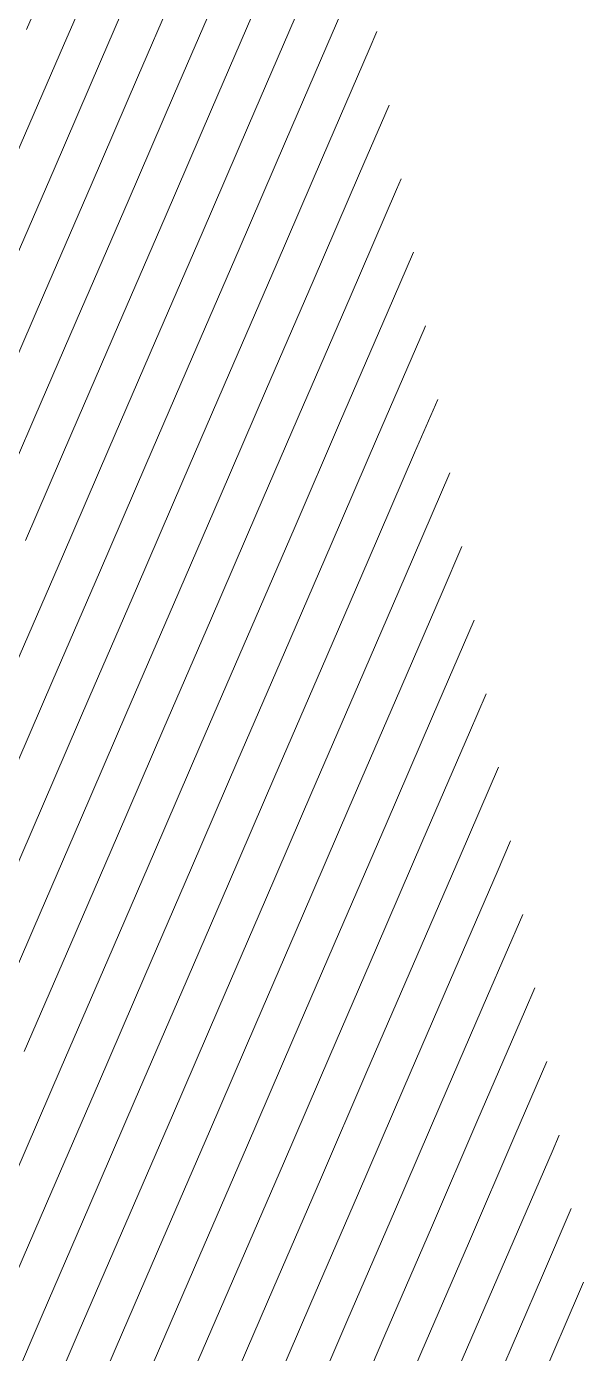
# Model space of a CAD drawing. Header units: millimetres. Extents: x 12535370 to 12566104, y 356204400 to 356234587.
# Drawn here: x 12556657 to 12557711, y 356218655 to 356221166 of the extents above; entities that cross this region are included whole.
import ezdxf

# ---------------------------------------------------------------- set-up
doc = ezdxf.new("R2010")
doc.units = ezdxf.units.MM
doc.header["$MEASUREMENT"] = 0
doc.layers.add('New_255 Plangrafiken_Pen_No__39', color=8, linetype='Continuous', lineweight=13)

# ---------------------------------------------------------------- blocks, each defined once
blk = doc.blocks.new('*X27', base_point=(12240439.2, 356160438.4))
at = {"layer": 'New_255 Plangrafiken_Pen_No__39', "color": 8, "linetype": 'Continuous', "lineweight": 13}
for p, q in [((12556744.7, 356221364), (12556656.6, 356221160.1)), ((12556744.7, 356221364), (12556656.6, 356221160.1)), ((12556814.8, 356221333.7), (12556726.7, 356221129.8)), ((12556814.8, 356221333.7), (12556726.7, 356221129.8)), ((12556884.8, 356221303.4), (12556796.7, 356221099.5)), ((12556884.8, 356221303.4), (12556796.7, 356221099.5)), ((12557296.9, 356221295.1), (12557235.1, 356221152.1)), ((12557296.9, 356221295.1), (12557235.1, 356221152.1)), ((12556954.9, 356221273.2), (12556866.8, 356221069.3)), ((12556954.9, 356221273.2), (12556866.8, 356221069.3)), ((12557024.9, 356221242.9), (12556936.8, 356221039)), ((12557024.9, 356221242.9), (12556936.8, 356221039)), ((12557095, 356221212.7), (12557006.9, 356221008.7)), ((12557095, 356221212.7), (12557006.9, 356221008.7)), ((12557165, 356221182.4), (12557077, 356220978.5)), ((12557165, 356221182.4), (12557077, 356220978.5)), ((12557235.1, 356221152.1), (12557147, 356220948.2)), ((12557235.1, 356221152.1), (12557147, 356220948.2)), ((12557319.9, 356221155.9), (12557305.1, 356221121.9)), ((12557319.9, 356221155.9), (12557305.1, 356221121.9)), ((12556726.7, 356221129.8), (12556638.6, 356220925.9)), ((12556726.7, 356221129.8), (12556638.6, 356220925.9)), ((12556796.7, 356221099.5), (12556708.7, 356220895.6)), ((12556796.7, 356221099.5), (12556708.7, 356220895.6)), ((12557305.1, 356221121.9), (12557217.1, 356220918)), ((12557305.1, 356221121.9), (12557217.1, 356220918)), ((12556866.8, 356221069.3), (12556778.7, 356220865.4)), ((12556866.8, 356221069.3), (12556778.7, 356220865.4)), ((12556936.8, 356221039), (12556848.8, 356220835.1)), ((12556936.8, 356221039), (12556848.8, 356220835.1)), ((12557006.9, 356221008.7), (12556918.8, 356220804.8)), ((12557006.9, 356221008.7), (12556918.8, 356220804.8)), ((12557342.9, 356221016.7), (12557287.1, 356220887.7)), ((12557342.9, 356221016.7), (12557287.1, 356220887.7)), ((12557077, 356220978.5), (12556988.9, 356220774.6)), ((12557077, 356220978.5), (12556988.9, 356220774.6)), ((12557147, 356220948.2), (12557058.9, 356220744.3)), ((12557147, 356220948.2), (12557058.9, 356220744.3)), ((12557217.1, 356220918), (12557129, 356220714)), ((12557217.1, 356220918), (12557129, 356220714)), ((12556708.7, 356220895.6), (12556620.6, 356220691.7)), ((12556708.7, 356220895.6), (12556620.6, 356220691.7)), ((12557287.1, 356220887.7), (12557199, 356220683.8)), ((12557287.1, 356220887.7), (12557199, 356220683.8)), ((12557365.9, 356220877.6), (12557357.2, 356220857.4)), ((12557365.9, 356220877.6), (12557357.2, 356220857.4)), ((12556778.7, 356220865.4), (12556690.6, 356220661.4)), ((12556778.7, 356220865.4), (12556690.6, 356220661.4)), ((12557357.2, 356220857.4), (12557269.1, 356220653.5)), ((12557357.2, 356220857.4), (12557269.1, 356220653.5)), ((12556848.8, 356220835.1), (12556760.7, 356220631.2)), ((12556848.8, 356220835.1), (12556760.7, 356220631.2)), ((12556918.8, 356220804.8), (12556830.7, 356220600.9)), ((12556918.8, 356220804.8), (12556830.7, 356220600.9)), ((12556988.9, 356220774.6), (12556900.8, 356220570.7)), ((12556988.9, 356220774.6), (12556900.8, 356220570.7)), ((12557058.9, 356220744.3), (12556970.8, 356220540.4)), ((12557058.9, 356220744.3), (12556970.8, 356220540.4)), ((12557388.9, 356220738.4), (12557339.1, 356220623.3)), ((12557388.9, 356220738.4), (12557339.1, 356220623.3)), ((12557129, 356220714), (12557040.9, 356220510.1)), ((12557129, 356220714), (12557040.9, 356220510.1)), ((12557199, 356220683.8), (12557110.9, 356220479.9)), ((12557199, 356220683.8), (12557110.9, 356220479.9)), ((12556690.6, 356220661.4), (12556602.5, 356220457.5)), ((12556690.6, 356220661.4), (12556602.5, 356220457.5)), ((12557269.1, 356220653.5), (12557181, 356220449.6)), ((12557269.1, 356220653.5), (12557181, 356220449.6)), ((12556760.7, 356220631.2), (12556672.6, 356220427.3)), ((12556760.7, 356220631.2), (12556672.6, 356220427.3)), ((12557339.1, 356220623.3), (12557251.1, 356220419.3)), ((12557339.1, 356220623.3), (12557251.1, 356220419.3)), ((12556830.7, 356220600.9), (12556742.6, 356220397)), ((12556830.7, 356220600.9), (12556742.6, 356220397)), ((12557411.9, 356220599.2), (12557409.2, 356220593)), ((12557411.9, 356220599.2), (12557409.2, 356220593)), ((12557409.2, 356220593), (12557321.1, 356220389.1)), ((12557409.2, 356220593), (12557321.1, 356220389.1)), ((12556900.8, 356220570.7), (12556812.7, 356220366.7)), ((12556900.8, 356220570.7), (12556812.7, 356220366.7)), ((12556970.8, 356220540.4), (12556882.8, 356220336.5)), ((12556970.8, 356220540.4), (12556882.8, 356220336.5)), ((12557040.9, 356220510.1), (12556952.8, 356220306.2)), ((12557040.9, 356220510.1), (12556952.8, 356220306.2)), ((12557110.9, 356220479.9), (12557022.9, 356220276)), ((12557110.9, 356220479.9), (12557022.9, 356220276)), ((12557181, 356220449.6), (12557092.9, 356220245.7)), ((12557181, 356220449.6), (12557092.9, 356220245.7)), ((12557434.9, 356220460), (12557391.2, 356220358.8)), ((12557434.9, 356220460), (12557391.2, 356220358.8)), ((12556672.6, 356220427.3), (12556584.5, 356220223.4)), ((12556672.6, 356220427.3), (12556584.5, 356220223.4)), ((12556742.6, 356220397), (12556654.6, 356220193.1)), ((12556742.6, 356220397), (12556654.6, 356220193.1)), ((12557251.1, 356220419.3), (12557163, 356220215.4)), ((12557251.1, 356220419.3), (12557163, 356220215.4)), ((12557321.1, 356220389.1), (12557233, 356220185.2)), ((12557321.1, 356220389.1), (12557233, 356220185.2)), ((12556812.7, 356220366.7), (12556724.6, 356220162.8)), ((12556812.7, 356220366.7), (12556724.6, 356220162.8)), ((12557391.2, 356220358.8), (12557303.1, 356220154.9)), ((12557391.2, 356220358.8), (12557303.1, 356220154.9)), ((12556882.8, 356220336.5), (12556794.7, 356220132.6)), ((12556882.8, 356220336.5), (12556794.7, 356220132.6)), ((12557457.8, 356220320.8), (12557373.1, 356220124.7)), ((12557457.8, 356220320.8), (12557373.1, 356220124.7)), ((12556952.8, 356220306.2), (12556864.7, 356220102.3)), ((12556952.8, 356220306.2), (12556864.7, 356220102.3)), ((12557022.9, 356220276), (12556934.8, 356220072.1)), ((12557022.9, 356220276), (12556934.8, 356220072.1)), ((12557092.9, 356220245.7), (12557004.8, 356220041.8)), ((12557092.9, 356220245.7), (12557004.8, 356220041.8)), ((12557163, 356220215.4), (12557074.9, 356220011.5)), ((12557163, 356220215.4), (12557074.9, 356220011.5)), ((12557233, 356220185.2), (12557144.9, 356219981.3)), ((12557233, 356220185.2), (12557144.9, 356219981.3)), ((12557480.8, 356220181.6), (12557443.2, 356220094.4)), ((12557480.8, 356220181.6), (12557443.2, 356220094.4)), ((12556724.6, 356220162.8), (12556636.5, 356219958.9)), ((12556724.6, 356220162.8), (12556636.5, 356219958.9)), ((12557303.1, 356220154.9), (12557215, 356219951)), ((12557303.1, 356220154.9), (12557215, 356219951)), ((12556794.7, 356220132.6), (12556706.6, 356219928.7)), ((12556794.7, 356220132.6), (12556706.6, 356219928.7)), ((12557373.1, 356220124.7), (12557285, 356219920.7)), ((12557373.1, 356220124.7), (12557285, 356219920.7)), ((12556864.7, 356220102.3), (12556776.6, 356219898.4)), ((12556864.7, 356220102.3), (12556776.6, 356219898.4)), ((12556934.8, 356220072.1), (12556846.7, 356219868.1)), ((12556934.8, 356220072.1), (12556846.7, 356219868.1)), ((12557443.2, 356220094.4), (12557355.1, 356219890.5)), ((12557443.2, 356220094.4), (12557355.1, 356219890.5)), ((12557004.8, 356220041.8), (12556916.7, 356219837.9)), ((12557004.8, 356220041.8), (12556916.7, 356219837.9)), ((12557503.8, 356220042.4), (12557425.2, 356219860.2)), ((12557503.8, 356220042.4), (12557425.2, 356219860.2)), ((12557074.9, 356220011.5), (12556986.8, 356219807.6)), ((12557074.9, 356220011.5), (12556986.8, 356219807.6)), ((12557144.9, 356219981.3), (12557056.9, 356219777.4)), ((12557144.9, 356219981.3), (12557056.9, 356219777.4)), ((12557215, 356219951), (12557126.9, 356219747.1)), ((12557215, 356219951), (12557126.9, 356219747.1)), ((12556706.6, 356219928.7), (12556618.5, 356219724.8)), ((12556706.6, 356219928.7), (12556618.5, 356219724.8)), ((12557285, 356219920.7), (12557197, 356219716.8)), ((12557285, 356219920.7), (12557197, 356219716.8)), ((12556776.6, 356219898.4), (12556688.5, 356219694.5)), ((12556776.6, 356219898.4), (12556688.5, 356219694.5)), ((12557526.8, 356219903.2), (12557495.2, 356219830)), ((12557526.8, 356219903.2), (12557495.2, 356219830)), ((12557355.1, 356219890.5), (12557267, 356219686.6)), ((12557355.1, 356219890.5), (12557267, 356219686.6)), ((12556846.7, 356219868.1), (12556758.6, 356219664.2)), ((12556846.7, 356219868.1), (12556758.6, 356219664.2)), ((12557425.2, 356219860.2), (12557337.1, 356219656.3)), ((12557425.2, 356219860.2), (12557337.1, 356219656.3)), ((12556916.7, 356219837.9), (12556828.7, 356219634)), ((12556916.7, 356219837.9), (12556828.7, 356219634)), ((12557495.2, 356219830), (12557407.1, 356219626)), ((12557495.2, 356219830), (12557407.1, 356219626)), ((12556986.8, 356219807.6), (12556898.7, 356219603.7)), ((12556986.8, 356219807.6), (12556898.7, 356219603.7)), ((12557056.9, 356219777.4), (12556968.8, 356219573.4)), ((12557056.9, 356219777.4), (12556968.8, 356219573.4)), ((12557126.9, 356219747.1), (12557038.8, 356219543.2)), ((12557126.9, 356219747.1), (12557038.8, 356219543.2)), ((12557549.8, 356219764), (12557477.2, 356219595.8)), ((12557549.8, 356219764), (12557477.2, 356219595.8)), ((12556688.5, 356219694.5), (12556600.5, 356219490.6)), ((12556688.5, 356219694.5), (12556600.5, 356219490.6)), ((12557197, 356219716.8), (12557108.9, 356219512.9)), ((12557197, 356219716.8), (12557108.9, 356219512.9)), ((12557267, 356219686.6), (12557178.9, 356219482.7)), ((12557267, 356219686.6), (12557178.9, 356219482.7)), ((12556758.6, 356219664.2), (12556670.5, 356219460.3)), ((12556758.6, 356219664.2), (12556670.5, 356219460.3)), ((12557337.1, 356219656.3), (12557249, 356219452.4)), ((12557337.1, 356219656.3), (12557249, 356219452.4)), ((12556828.7, 356219634), (12556740.6, 356219430.1)), ((12556828.7, 356219634), (12556740.6, 356219430.1)), ((12557407.1, 356219626), (12557319, 356219422.1)), ((12557407.1, 356219626), (12557319, 356219422.1)), ((12557572.8, 356219624.8), (12557547.2, 356219565.5)), ((12557572.8, 356219624.8), (12557547.2, 356219565.5)), ((12556898.7, 356219603.7), (12556810.6, 356219399.8)), ((12556898.7, 356219603.7), (12556810.6, 356219399.8)), ((12557477.2, 356219595.8), (12557389.1, 356219391.9)), ((12557477.2, 356219595.8), (12557389.1, 356219391.9)), ((12556968.8, 356219573.4), (12556880.7, 356219369.5)), ((12556968.8, 356219573.4), (12556880.7, 356219369.5)), ((12557038.8, 356219543.2), (12556950.7, 356219339.3)), ((12557038.8, 356219543.2), (12556950.7, 356219339.3)), ((12557547.2, 356219565.5), (12557459.1, 356219361.6)), ((12557547.2, 356219565.5), (12557459.1, 356219361.6)), ((12557108.9, 356219512.9), (12557020.8, 356219309)), ((12557108.9, 356219512.9), (12557020.8, 356219309)), ((12557178.9, 356219482.7), (12557090.8, 356219278.7)), ((12557178.9, 356219482.7), (12557090.8, 356219278.7)), ((12557595.8, 356219485.6), (12557529.2, 356219331.3)), ((12557595.8, 356219485.6), (12557529.2, 356219331.3)), ((12556670.5, 356219460.3), (12556582.4, 356219256.4)), ((12556670.5, 356219460.3), (12556582.4, 356219256.4)), ((12557249, 356219452.4), (12557160.9, 356219248.5)), ((12557249, 356219452.4), (12557160.9, 356219248.5)), ((12556740.6, 356219430.1), (12556652.5, 356219226.1)), ((12556740.6, 356219430.1), (12556652.5, 356219226.1)), ((12557319, 356219422.1), (12557230.9, 356219218.2)), ((12557319, 356219422.1), (12557230.9, 356219218.2)), ((12556810.6, 356219399.8), (12556722.5, 356219195.9)), ((12556810.6, 356219399.8), (12556722.5, 356219195.9)), ((12557389.1, 356219391.9), (12557301, 356219188)), ((12557389.1, 356219391.9), (12557301, 356219188)), ((12556880.7, 356219369.5), (12556792.6, 356219165.6)), ((12556880.7, 356219369.5), (12556792.6, 356219165.6)), ((12557459.1, 356219361.6), (12557371.1, 356219157.7)), ((12557459.1, 356219361.6), (12557371.1, 356219157.7)), ((12557618.8, 356219346.4), (12557599.3, 356219301.1)), ((12557618.8, 356219346.4), (12557599.3, 356219301.1)), ((12556950.7, 356219339.3), (12556862.6, 356219135.4)), ((12556950.7, 356219339.3), (12556862.6, 356219135.4)), ((12557529.2, 356219331.3), (12557441.1, 356219127.4)), ((12557529.2, 356219331.3), (12557441.1, 356219127.4)), ((12557020.8, 356219309), (12556932.7, 356219105.1)), ((12557020.8, 356219309), (12556932.7, 356219105.1)), ((12557599.3, 356219301.1), (12557511.2, 356219097.2)), ((12557599.3, 356219301.1), (12557511.2, 356219097.2)), ((12557090.8, 356219278.7), (12557002.8, 356219074.8)), ((12557090.8, 356219278.7), (12557002.8, 356219074.8)), ((12557160.9, 356219248.5), (12557072.8, 356219044.6)), ((12557160.9, 356219248.5), (12557072.8, 356219044.6)), ((12557230.9, 356219218.2), (12557142.9, 356219014.3)), ((12557230.9, 356219218.2), (12557142.9, 356219014.3)), ((12556722.5, 356219195.9), (12556634.5, 356218992)), ((12556722.5, 356219195.9), (12556634.5, 356218992)), ((12557641.8, 356219207.2), (12557581.2, 356219066.9)), ((12557641.8, 356219207.2), (12557581.2, 356219066.9)), ((12557301, 356219188), (12557212.9, 356218984)), ((12557301, 356219188), (12557212.9, 356218984)), ((12556792.6, 356219165.6), (12556704.5, 356218961.7)), ((12556792.6, 356219165.6), (12556704.5, 356218961.7)), ((12557371.1, 356219157.7), (12557283, 356218953.8)), ((12557371.1, 356219157.7), (12557283, 356218953.8)), ((12556862.6, 356219135.4), (12556774.6, 356218931.4)), ((12556862.6, 356219135.4), (12556774.6, 356218931.4)), ((12557441.1, 356219127.4), (12557353, 356218923.5)), ((12557441.1, 356219127.4), (12557353, 356218923.5)), ((12556932.7, 356219105.1), (12556844.6, 356218901.2)), ((12556932.7, 356219105.1), (12556844.6, 356218901.2)), ((12557511.2, 356219097.2), (12557423.1, 356218893.3)), ((12557511.2, 356219097.2), (12557423.1, 356218893.3)), ((12557002.8, 356219074.8), (12556914.7, 356218870.9)), ((12557002.8, 356219074.8), (12556914.7, 356218870.9)), ((12557581.2, 356219066.9), (12557493.1, 356218863)), ((12557581.2, 356219066.9), (12557493.1, 356218863)), ((12557664.8, 356219068), (12557651.3, 356219036.6)), ((12557664.8, 356219068), (12557651.3, 356219036.6)), ((12557072.8, 356219044.6), (12556984.7, 356218840.7)), ((12557072.8, 356219044.6), (12556984.7, 356218840.7)), ((12557651.3, 356219036.6), (12557563.2, 356218832.7)), ((12557651.3, 356219036.6), (12557563.2, 356218832.7)), ((12557142.9, 356219014.3), (12557054.8, 356218810.4)), ((12557142.9, 356219014.3), (12557054.8, 356218810.4)), ((12557212.9, 356218984), (12557124.8, 356218780.1)), ((12557212.9, 356218984), (12557124.8, 356218780.1)), ((12556704.5, 356218961.7), (12556616.4, 356218757.8)), ((12556704.5, 356218961.7), (12556616.4, 356218757.8)), ((12557283, 356218953.8), (12557194.9, 356218749.9)), ((12557283, 356218953.8), (12557194.9, 356218749.9)), ((12556774.6, 356218931.4), (12556686.5, 356218727.5)), ((12556774.6, 356218931.4), (12556686.5, 356218727.5)), ((12557353, 356218923.5), (12557264.9, 356218719.6)), ((12557353, 356218923.5), (12557264.9, 356218719.6)), ((12557687.8, 356218928.8), (12557633.2, 356218802.5)), ((12557687.8, 356218928.8), (12557633.2, 356218802.5)), ((12556844.6, 356218901.2), (12556756.5, 356218697.3)), ((12556844.6, 356218901.2), (12556756.5, 356218697.3)), ((12557423.1, 356218893.3), (12557335, 356218689.3)), ((12557423.1, 356218893.3), (12557335, 356218689.3)), ((12556914.7, 356218870.9), (12556826.6, 356218667)), ((12556914.7, 356218870.9), (12556826.6, 356218667)), ((12556984.7, 356218840.7), (12556896.6, 356218636.7)), ((12556984.7, 356218840.7), (12556896.6, 356218636.7)), ((12557493.1, 356218863), (12557405, 356218659.1)), ((12557493.1, 356218863), (12557405, 356218659.1)), ((12557563.2, 356218832.7), (12557475.1, 356218628.8)), ((12557563.2, 356218832.7), (12557475.1, 356218628.8)), ((12557054.8, 356218810.4), (12556966.7, 356218606.5)), ((12557054.8, 356218810.4), (12556966.7, 356218606.5)), ((12557633.2, 356218802.5), (12557545.2, 356218598.6)), ((12557633.2, 356218802.5), (12557545.2, 356218598.6)), ((12557710.8, 356218789.6), (12557703.3, 356218772.2)), ((12557710.8, 356218789.6), (12557703.3, 356218772.2)), ((12557124.8, 356218780.1), (12557036.7, 356218576.2)), ((12557124.8, 356218780.1), (12557036.7, 356218576.2)), ((12557703.3, 356218772.2), (12557615.2, 356218568.3)), ((12557703.3, 356218772.2), (12557615.2, 356218568.3)), ((12557194.9, 356218749.9), (12557106.8, 356218546)), ((12557194.9, 356218749.9), (12557106.8, 356218546)), ((12556686.5, 356218727.5), (12556598.4, 356218523.6)), ((12556686.5, 356218727.5), (12556598.4, 356218523.6)), ((12557264.9, 356218719.6), (12557176.9, 356218515.7)), ((12557264.9, 356218719.6), (12557176.9, 356218515.7)), ((12556756.5, 356218697.3), (12556668.4, 356218493.4)), ((12556756.5, 356218697.3), (12556668.4, 356218493.4)), ((12557335, 356218689.3), (12557246.9, 356218485.4)), ((12557335, 356218689.3), (12557246.9, 356218485.4)), ((12556826.6, 356218667), (12556738.5, 356218463.1)), ((12556826.6, 356218667), (12556738.5, 356218463.1)), ((12557405, 356218659.1), (12557317, 356218455.2)), ((12557405, 356218659.1), (12557317, 356218455.2))]:
    blk.add_line(p, q, dxfattribs=at)
blk = doc.blocks.new('Fill_1', base_point=(12240439.2, 356160438.4))
at = {"layer": 'New_255 Plangrafiken_Pen_No__39', "color": 8, "linetype": 'Continuous', "lineweight": 13}
blk.add_blockref('*X27', (12240439.2, 356160438.4), dxfattribs=at)

msp = doc.modelspace()

# ---------------------------------------------------------------- block references
at = {"layer": 'New_255 Plangrafiken_Pen_No__39', "color": 8, "linetype": 'Continuous', "lineweight": 13}
msp.add_blockref('Fill_1', (12240439.157, 356160438.356), dxfattribs=at)

doc.saveas('drawing.dxf')
